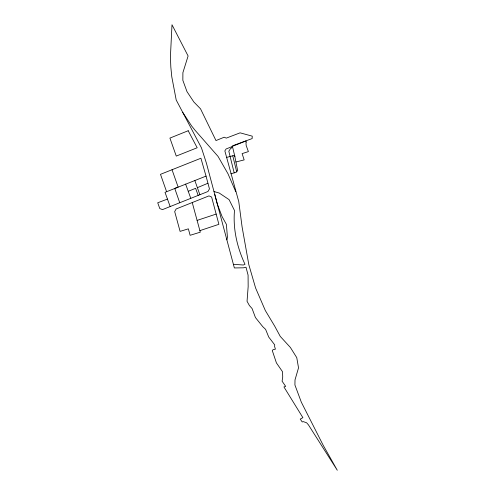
<?xml version="1.0" encoding="UTF-8"?>
<svg xmlns="http://www.w3.org/2000/svg" width="495" height="495" viewBox="0 0 495 495"><rect width="100%" height="100%" fill="white"/><g stroke="black" fill="none" stroke-linecap="round" stroke-linejoin="round"><path stroke-width="0.74" d="M226.858 239.821L227.446 237.414L226.376 224.322L222.144 216.748L217.398 204.33L214.731 194.318M197.375 187.673L207.943 183.249M188.23 191.305L195.63 188.31L198.155 195.407L162.496 209.614L159.792 208.568L157.719 202.777L167.465 199.089M166.605 191.707L160.485 174.333L200.914 158.239L206.038 176.115L165.014 192.345L170.175 206.557M198.155 195.407L207.974 191.497L209.447 188.88L206.038 176.115M232.304 146.52L226.135 148.952L224.848 150.907L238.769 201.651L242.086 226.896L248.824 264.689L255.593 287.991L265.32 310.52L274.682 326.1L280.257 336.408L290.386 347.459L296.759 357.637L298.528 367.841L295.008 379.906L294.921 384.98L301.337 402.2L323.216 445.321L337.281 470.25L308.391 424.797L306.609 422.786L303.262 421.61L302.228 421.963L300.236 419.104L302.89 417.656L283.92 386.911L285.683 386.378L282.088 381.181L282.725 377.023L282.509 371.702L276.414 362.897L272.256 350.491L273.259 349.55L275.418 349.179L274.62 346.58L274.713 344.867L268.717 337.033L265.605 329.361L262.82 326.731L255.439 317.555L252.079 308.546L249.387 305.508L247.048 301.3L248.162 286.605L248.075 275.115L245.99 267.207L243.472 267.814L234.358 267.95L206.458 163.301L201.465 147.881L176.201 99.99L171.784 76.793L170.825 67.11L170.416 56.746L171.994 24.75L188.1 55.985L182.896 72.666L182.847 80.314L186.992 91.643L193.854 101.995L200.531 108.844L215.981 140.568L224.204 137.214L226.264 138.117L240.106 132.833L252.252 136.156L252.147 138.575L232.743 145.722L231.456 148.079L230.651 148.395L228.82 151.229L234.178 172.873L230.868 173.77M234.178 172.873L236.74 171.975L232.749 155.801L234.587 155.312L237.711 170.917L236.554 171.214M197.103 220.399L216.16 214.075M199.887 230.633L218.889 224.328L211.613 197.029L208.97 195.89L176.158 208.958L174.685 211.582L180.093 231.375L188.366 228.838L190.111 235.298L200.302 232.18L192.246 202.554M232.749 155.801L226.568 157.429M235.954 161.983L244.159 159.897L242.105 153.611L248.385 151.606L246.194 145.53L245.953 142.467L246.473 142.269L245.953 140.945L232.409 146.334L234.89 156.575M233.386 264.299L243.354 265.004L245 264.311C237.192 247.525 232.86 229.092 234.5 210.524L229.092 199.64L219.186 193.007L213.988 191.54M182.773 112.445L191.652 126.002L194.95 130.136L218.029 156.395L227.96 173.72L235.787 191.751M185.6 184.066L190.792 198.347M194.82 180.483L199.887 194.721M172.031 169.736L178.132 187.073L174.747 188.428L179.747 202.74M188.199 130.736L169.915 138.093L176.263 156.08L197.177 147.758L188.199 130.736"/></g></svg>
